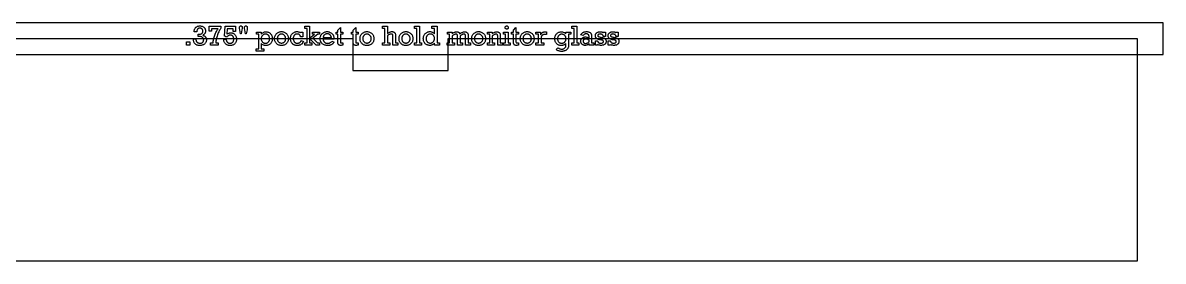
# Model space of a CAD drawing. Extents: x 1 to 138, y 1 to 97.
# Drawn here: x 39.21 to 57.13, y 90.58 to 94.33 of the extents above; entities that cross this region are included whole.
import ezdxf

# ---------------------------------------------------------------- set-up
doc = ezdxf.new("R2010")
doc.units = 0
doc.layers.add('_XREF_-_SIDE_-_01', color=1, linetype='CONTINUOUS')

msp = doc.modelspace()

# ---------------------------------------------------------------- linework, layer by layer
at = {"layer": '_XREF_-_SIDE_-_01'}
for points in [[(33.233, 93.829), (57.125, 93.829), (57.125, 94.329), (33.233, 94.329)], [(41.963, 94.113), (41.963, 94.15), (41.978, 94.15), (41.99, 94.151), (42.001, 94.152), (42.009, 94.154), (42.015, 94.156), (42.021, 94.159), (42.027, 94.163), (42.031, 94.168), (42.033, 94.171), (42.034, 94.174), (42.037, 94.18), (42.038, 94.187), (42.039, 94.195), (42.039, 94.2), (42.038, 94.205), (42.037, 94.209), (42.036, 94.214), (42.034, 94.218), (42.032, 94.222), (42.03, 94.226), (42.027, 94.23), (42.024, 94.233), (42.021, 94.236), (42.017, 94.238), (42.013, 94.24), (42.008, 94.242), (42.003, 94.243), (41.998, 94.244), (41.993, 94.244), (41.987, 94.244), (41.981, 94.243), (41.976, 94.242), (41.971, 94.24), (41.966, 94.238), (41.962, 94.235), (41.959, 94.232), (41.956, 94.229), (41.953, 94.225), (41.951, 94.22), (41.949, 94.215), (41.947, 94.21), (41.945, 94.204), (41.944, 94.198), (41.944, 94.191), (41.943, 94.184), (41.902, 94.184), (41.902, 94.196), (41.903, 94.208), (41.905, 94.218), (41.908, 94.228), (41.912, 94.236), (41.916, 94.244), (41.921, 94.251), (41.924, 94.254), (41.927, 94.257), (41.934, 94.262), (41.941, 94.266), (41.948, 94.27), (41.955, 94.273), (41.963, 94.275), (41.972, 94.277), (41.98, 94.278), (41.989, 94.279), (42, 94.278), (42.01, 94.277), (42.02, 94.275), (42.029, 94.273), (42.037, 94.27), (42.044, 94.266), (42.051, 94.262), (42.057, 94.257), (42.062, 94.251), (42.067, 94.245), (42.071, 94.238), (42.074, 94.231), (42.076, 94.224), (42.078, 94.217), (42.079, 94.209), (42.079, 94.2), (42.079, 94.194), (42.079, 94.188), (42.078, 94.182), (42.076, 94.177), (42.074, 94.172), (42.072, 94.167), (42.07, 94.162), (42.067, 94.158), (42.06, 94.15), (42.053, 94.143), (42.049, 94.14), (42.045, 94.137), (42.041, 94.135), (42.037, 94.133), (42.044, 94.131), (42.05, 94.128), (42.056, 94.125), (42.062, 94.122), (42.067, 94.119), (42.071, 94.115), (42.075, 94.111), (42.079, 94.107), (42.082, 94.102), (42.085, 94.098), (42.088, 94.092), (42.09, 94.087), (42.091, 94.081), (42.092, 94.075), (42.093, 94.069), (42.093, 94.062), (42.093, 94.051), (42.091, 94.041), (42.089, 94.031), (42.085, 94.022), (42.081, 94.014), (42.076, 94.007), (42.07, 94), (42.062, 93.994), (42.055, 93.989), (42.047, 93.984), (42.038, 93.98), (42.029, 93.977), (42.02, 93.975), (42.011, 93.973), (42.001, 93.972), (41.991, 93.971), (41.978, 93.972), (41.966, 93.973), (41.955, 93.975), (41.945, 93.978), (41.936, 93.982), (41.928, 93.987), (41.924, 93.99), (41.92, 93.993), (41.917, 93.996), (41.913, 93.999), (41.907, 94.007), (41.902, 94.015), (41.898, 94.024), (41.894, 94.033), (41.892, 94.043), (41.89, 94.054), (41.889, 94.065), (41.888, 94.077), (41.928, 94.077), (41.928, 94.069), (41.929, 94.061), (41.931, 94.054), (41.933, 94.047), (41.935, 94.04), (41.938, 94.035), (41.942, 94.029), (41.946, 94.025), (41.951, 94.02), (41.956, 94.017), (41.961, 94.014), (41.967, 94.011), (41.973, 94.009), (41.979, 94.008), (41.986, 94.007), (41.993, 94.007), (42, 94.007), (42.006, 94.007), (42.012, 94.009), (42.017, 94.01), (42.022, 94.012), (42.027, 94.015), (42.031, 94.018), (42.035, 94.021), (42.039, 94.025), (42.042, 94.029), (42.045, 94.034), (42.047, 94.038), (42.048, 94.043), (42.05, 94.048), (42.05, 94.053), (42.051, 94.059), (42.05, 94.065), (42.049, 94.07), (42.048, 94.076), (42.046, 94.081), (42.044, 94.085), (42.04, 94.09), (42.037, 94.094), (42.033, 94.098), (42.028, 94.102), (42.022, 94.105), (42.016, 94.107), (42.009, 94.109), (42.002, 94.111), (41.994, 94.112), (41.985, 94.113), (41.975, 94.113)], [(42.159, 93.976), (42.159, 94.012), (42.198, 94.012), (42.2, 94.027), (42.201, 94.041), (42.204, 94.056), (42.207, 94.071), (42.21, 94.086), (42.215, 94.102), (42.22, 94.117), (42.225, 94.133), (42.231, 94.148), (42.237, 94.163), (42.243, 94.177), (42.25, 94.19), (42.256, 94.202), (42.263, 94.214), (42.27, 94.225), (42.276, 94.235), (42.174, 94.235), (42.174, 94.195), (42.137, 94.195), (42.137, 94.273), (42.323, 94.273), (42.323, 94.243), (42.316, 94.234), (42.309, 94.223), (42.302, 94.212), (42.295, 94.199), (42.288, 94.185), (42.281, 94.17), (42.274, 94.154), (42.268, 94.137), (42.262, 94.12), (42.256, 94.103), (42.252, 94.086), (42.248, 94.07), (42.245, 94.055), (42.243, 94.04), (42.242, 94.026), (42.242, 94.012), (42.276, 94.012), (42.276, 93.976)], [(42.364, 94.071), (42.403, 94.071), (42.404, 94.064), (42.405, 94.057), (42.407, 94.05), (42.409, 94.044), (42.412, 94.038), (42.415, 94.033), (42.419, 94.028), (42.422, 94.023), (42.427, 94.019), (42.431, 94.016), (42.436, 94.013), (42.441, 94.01), (42.447, 94.008), (42.453, 94.007), (42.459, 94.006), (42.465, 94.006), (42.472, 94.006), (42.478, 94.007), (42.484, 94.008), (42.489, 94.01), (42.495, 94.013), (42.499, 94.016), (42.504, 94.02), (42.508, 94.024), (42.512, 94.029), (42.515, 94.034), (42.518, 94.039), (42.52, 94.045), (42.522, 94.051), (42.523, 94.058), (42.524, 94.064), (42.524, 94.071), (42.524, 94.079), (42.523, 94.086), (42.522, 94.092), (42.52, 94.098), (42.518, 94.104), (42.516, 94.109), (42.512, 94.114), (42.509, 94.118), (42.505, 94.122), (42.5, 94.125), (42.496, 94.128), (42.491, 94.13), (42.486, 94.132), (42.481, 94.133), (42.475, 94.134), (42.469, 94.134), (42.461, 94.134), (42.452, 94.132), (42.444, 94.129), (42.437, 94.125), (42.429, 94.12), (42.422, 94.114), (42.416, 94.107), (42.41, 94.099), (42.402, 94.105), (42.395, 94.111), (42.387, 94.116), (42.378, 94.12), (42.391, 94.273), (42.549, 94.273), (42.549, 94.194), (42.513, 94.194), (42.513, 94.235), (42.422, 94.235), (42.415, 94.148), (42.422, 94.153), (42.429, 94.158), (42.436, 94.161), (42.444, 94.165), (42.451, 94.167), (42.459, 94.169), (42.467, 94.17), (42.475, 94.17), (42.486, 94.17), (42.496, 94.168), (42.505, 94.166), (42.513, 94.163), (42.521, 94.159), (42.529, 94.154), (42.536, 94.148), (42.542, 94.142), (42.548, 94.135), (42.553, 94.127), (42.557, 94.119), (42.561, 94.11), (42.563, 94.101), (42.565, 94.092), (42.566, 94.082), (42.567, 94.072), (42.566, 94.061), (42.565, 94.051), (42.563, 94.041), (42.56, 94.032), (42.556, 94.023), (42.552, 94.015), (42.546, 94.007), (42.54, 94), (42.533, 93.993), (42.525, 93.987), (42.517, 93.982), (42.508, 93.978), (42.498, 93.975), (42.488, 93.973), (42.476, 93.972), (42.465, 93.971), (42.454, 93.972), (42.443, 93.973), (42.434, 93.975), (42.424, 93.978), (42.416, 93.981), (42.408, 93.986), (42.401, 93.991), (42.394, 93.997), (42.388, 94.004), (42.382, 94.011), (42.377, 94.019), (42.373, 94.028), (42.37, 94.038), (42.367, 94.048), (42.366, 94.059)], [(42.631, 94.154), (42.619, 94.217), (42.616, 94.239), (42.615, 94.246), (42.615, 94.252), (42.615, 94.258), (42.616, 94.264), (42.617, 94.268), (42.62, 94.272), (42.623, 94.275), (42.626, 94.277), (42.63, 94.278), (42.635, 94.279), (42.64, 94.278), (42.644, 94.277), (42.648, 94.275), (42.651, 94.272), (42.654, 94.269), (42.656, 94.265), (42.657, 94.261), (42.657, 94.256), (42.657, 94.25), (42.656, 94.241), (42.652, 94.216), (42.64, 94.154)], [(42.709, 94.154), (42.698, 94.216), (42.694, 94.239), (42.693, 94.247), (42.693, 94.252), (42.693, 94.259), (42.694, 94.264), (42.696, 94.268), (42.698, 94.272), (42.701, 94.275), (42.705, 94.277), (42.709, 94.278), (42.714, 94.279), (42.719, 94.278), (42.723, 94.277), (42.727, 94.275), (42.73, 94.272), (42.733, 94.269), (42.734, 94.265), (42.736, 94.26), (42.736, 94.256), (42.736, 94.246), (42.735, 94.237), (42.734, 94.226), (42.732, 94.216), (42.72, 94.154)], [(43.675, 94.012), (43.675, 94.238), (43.638, 94.238), (43.638, 94.274), (43.716, 94.274), (43.716, 94.088), (43.793, 94.15), (43.759, 94.15), (43.759, 94.183), (43.873, 94.183), (43.873, 94.15), (43.842, 94.15), (43.764, 94.085), (43.837, 94.012), (43.873, 94.012), (43.873, 93.976), (43.82, 93.976), (43.716, 94.08), (43.716, 94.012), (43.752, 94.012), (43.752, 93.976), (43.638, 93.976), (43.638, 94.012)], [(44.13, 94.147), (44.13, 94.183), (44.157, 94.183), (44.157, 94.215), (44.198, 94.252), (44.198, 94.183), (44.236, 94.183), (44.236, 94.147), (44.198, 94.147), (44.198, 94.047), (44.198, 94.036), (44.198, 94.027), (44.199, 94.021), (44.2, 94.017), (44.201, 94.015), (44.202, 94.014), (44.205, 94.012), (44.209, 94.011), (44.214, 94.011), (44.219, 94.011), (44.225, 94.012), (44.23, 94.013), (44.236, 94.015), (44.236, 93.978), (44.228, 93.976), (44.22, 93.974), (44.213, 93.973), (44.205, 93.973), (44.196, 93.973), (44.188, 93.975), (44.184, 93.976), (44.181, 93.977), (44.178, 93.979), (44.175, 93.981), (44.169, 93.985), (44.165, 93.99), (44.162, 93.996), (44.16, 94.002), (44.159, 94.009), (44.158, 94.019), (44.157, 94.03), (44.157, 94.044), (44.157, 94.147)], [(44.372, 94.147), (44.372, 94.183), (44.399, 94.183), (44.399, 94.215), (44.439, 94.252), (44.439, 94.183), (44.478, 94.183), (44.478, 94.147), (44.439, 94.147), (44.439, 94.047), (44.44, 94.036), (44.44, 94.027), (44.441, 94.021), (44.442, 94.017), (44.443, 94.015), (44.444, 94.014), (44.447, 94.012), (44.451, 94.011), (44.456, 94.011), (44.461, 94.011), (44.467, 94.012), (44.472, 94.013), (44.478, 94.015), (44.478, 93.978), (44.47, 93.976), (44.462, 93.974), (44.454, 93.973), (44.447, 93.973), (44.438, 93.973), (44.43, 93.975), (44.426, 93.976), (44.423, 93.977), (44.419, 93.979), (44.416, 93.981), (44.411, 93.985), (44.407, 93.99), (44.404, 93.996), (44.402, 94.002), (44.401, 94.009), (44.4, 94.019), (44.399, 94.03), (44.399, 94.044), (44.399, 94.147)], [(44.898, 94.012), (44.898, 94.238), (44.861, 94.238), (44.861, 94.274), (44.939, 94.274), (44.939, 94.16), (44.948, 94.166), (44.957, 94.172), (44.966, 94.178), (44.974, 94.182), (44.983, 94.185), (44.992, 94.187), (45, 94.189), (45.008, 94.189), (45.018, 94.189), (45.023, 94.188), (45.027, 94.187), (45.031, 94.186), (45.035, 94.184), (45.039, 94.183), (45.042, 94.181), (45.048, 94.176), (45.051, 94.173), (45.053, 94.171), (45.055, 94.168), (45.057, 94.165), (45.059, 94.161), (45.06, 94.158), (45.062, 94.15), (45.064, 94.141), (45.065, 94.13), (45.065, 94.117), (45.065, 94.012), (45.1, 94.012), (45.1, 93.976), (45.024, 93.976), (45.024, 94.103), (45.024, 94.122), (45.024, 94.129), (45.023, 94.134), (45.022, 94.138), (45.02, 94.142), (45.018, 94.145), (45.015, 94.147), (45.011, 94.15), (45.007, 94.151), (45.003, 94.152), (44.999, 94.152), (44.993, 94.152), (44.986, 94.151), (44.979, 94.149), (44.972, 94.146), (44.964, 94.142), (44.956, 94.137), (44.948, 94.132), (44.939, 94.126), (44.939, 94.012), (44.975, 94.012), (44.975, 93.976), (44.861, 93.976), (44.861, 94.012)], [(45.4, 94.012), (45.4, 94.238), (45.363, 94.238), (45.363, 94.274), (45.44, 94.274), (45.44, 94.012), (45.472, 94.012), (45.472, 93.976), (45.363, 93.976), (45.363, 94.012)], [(45.755, 94.012), (45.755, 93.976), (45.677, 93.976), (45.677, 94.007), (45.669, 93.999), (45.661, 93.992), (45.652, 93.986), (45.643, 93.981), (45.634, 93.977), (45.624, 93.975), (45.614, 93.973), (45.603, 93.973), (45.593, 93.973), (45.583, 93.974), (45.574, 93.977), (45.565, 93.98), (45.556, 93.983), (45.548, 93.988), (45.54, 93.994), (45.532, 94), (45.525, 94.008), (45.522, 94.011), (45.519, 94.016), (45.513, 94.024), (45.509, 94.034), (45.506, 94.044), (45.503, 94.055), (45.502, 94.066), (45.501, 94.079), (45.502, 94.091), (45.503, 94.103), (45.506, 94.114), (45.509, 94.125), (45.514, 94.134), (45.519, 94.143), (45.526, 94.152), (45.533, 94.16), (45.541, 94.166), (45.549, 94.172), (45.558, 94.178), (45.566, 94.182), (45.575, 94.185), (45.585, 94.187), (45.594, 94.189), (45.604, 94.189), (45.614, 94.189), (45.624, 94.187), (45.634, 94.184), (45.643, 94.181), (45.652, 94.176), (45.661, 94.17), (45.669, 94.164), (45.677, 94.156), (45.677, 94.238), (45.637, 94.238), (45.637, 94.274), (45.718, 94.274), (45.718, 94.012)], [(46.788, 94.254), (46.789, 94.258), (46.79, 94.263), (46.792, 94.267), (46.795, 94.271), (46.799, 94.274), (46.803, 94.276), (46.808, 94.278), (46.813, 94.278), (46.818, 94.278), (46.822, 94.276), (46.826, 94.274), (46.83, 94.271), (46.833, 94.267), (46.836, 94.263), (46.837, 94.259), (46.837, 94.254), (46.837, 94.249), (46.836, 94.244), (46.833, 94.24), (46.83, 94.236), (46.826, 94.233), (46.822, 94.231), (46.818, 94.23), (46.813, 94.229), (46.808, 94.23), (46.803, 94.231), (46.799, 94.233), (46.795, 94.236), (46.792, 94.24), (46.79, 94.244), (46.789, 94.249)], [(46.889, 94.147), (46.889, 94.183), (46.916, 94.183), (46.916, 94.215), (46.956, 94.252), (46.956, 94.183), (46.995, 94.183), (46.995, 94.147), (46.956, 94.147), (46.956, 94.047), (46.956, 94.036), (46.957, 94.027), (46.958, 94.021), (46.959, 94.017), (46.96, 94.015), (46.961, 94.014), (46.964, 94.012), (46.968, 94.011), (46.972, 94.011), (46.978, 94.011), (46.984, 94.012), (46.989, 94.013), (46.995, 94.015), (46.995, 93.978), (46.987, 93.976), (46.979, 93.974), (46.971, 93.973), (46.963, 93.973), (46.955, 93.973), (46.947, 93.975), (46.943, 93.976), (46.939, 93.977), (46.936, 93.979), (46.933, 93.981), (46.928, 93.985), (46.924, 93.99), (46.921, 93.996), (46.919, 94.002), (46.917, 94.009), (46.916, 94.019), (46.916, 94.03), (46.916, 94.044), (46.916, 94.147)], [(47.871, 94.012), (47.871, 94.238), (47.834, 94.238), (47.834, 94.274), (47.911, 94.274), (47.911, 94.012), (47.943, 94.012), (47.943, 93.976), (47.834, 93.976), (47.834, 94.012)], [(56.717, 90.579), (33.642, 90.579), (33.642, 94.079), (44.392, 94.079), (44.392, 93.579), (45.892, 93.579), (45.892, 94.079), (56.717, 94.079)], [(42.915, 93.919), (42.915, 94.147), (42.88, 94.147), (42.88, 94.183), (42.955, 94.183), (42.955, 94.151), (42.963, 94.159), (42.971, 94.166), (42.98, 94.173), (42.989, 94.178), (42.998, 94.181), (43.008, 94.184), (43.018, 94.186), (43.029, 94.187), (43.04, 94.186), (43.05, 94.185), (43.06, 94.182), (43.069, 94.179), (43.078, 94.175), (43.086, 94.17), (43.094, 94.164), (43.101, 94.157), (43.108, 94.149), (43.114, 94.14), (43.119, 94.132), (43.123, 94.122), (43.126, 94.112), (43.128, 94.101), (43.129, 94.09), (43.13, 94.079), (43.129, 94.066), (43.128, 94.055), (43.125, 94.044), (43.122, 94.034), (43.118, 94.024), (43.112, 94.015), (43.106, 94.007), (43.099, 93.999), (43.091, 93.992), (43.083, 93.987), (43.074, 93.982), (43.065, 93.977), (43.057, 93.974), (43.047, 93.972), (43.038, 93.971), (43.028, 93.97), (43.018, 93.971), (43.008, 93.972), (42.999, 93.975), (42.989, 93.978), (42.98, 93.983), (42.972, 93.988), (42.963, 93.994), (42.955, 94.002), (42.955, 93.919), (42.995, 93.919), (42.995, 93.883), (42.877, 93.883), (42.877, 93.919)], [(42.955, 94.077), (42.955, 94.068), (42.956, 94.06), (42.959, 94.052), (42.962, 94.044), (42.964, 94.04), (42.966, 94.036), (42.968, 94.033), (42.971, 94.03), (42.977, 94.023), (42.984, 94.018), (42.988, 94.015), (42.992, 94.013), (42.996, 94.011), (43.001, 94.01), (43.006, 94.009), (43.01, 94.008), (43.015, 94.007), (43.02, 94.007), (43.027, 94.007), (43.034, 94.008), (43.041, 94.01), (43.047, 94.012), (43.053, 94.015), (43.058, 94.018), (43.063, 94.022), (43.068, 94.027), (43.073, 94.032), (43.077, 94.037), (43.08, 94.043), (43.083, 94.05), (43.085, 94.057), (43.086, 94.064), (43.087, 94.072), (43.087, 94.08), (43.087, 94.088), (43.086, 94.096), (43.085, 94.103), (43.082, 94.11), (43.08, 94.116), (43.076, 94.122), (43.072, 94.127), (43.068, 94.132), (43.062, 94.136), (43.057, 94.14), (43.052, 94.143), (43.046, 94.146), (43.041, 94.148), (43.035, 94.149), (43.029, 94.15), (43.022, 94.151), (43.016, 94.15), (43.009, 94.149), (43.003, 94.148), (42.997, 94.146), (42.991, 94.143), (42.986, 94.139), (42.98, 94.135), (42.975, 94.13), (42.97, 94.125), (42.966, 94.119), (42.963, 94.113), (42.96, 94.107), (42.957, 94.1), (42.956, 94.093), (42.955, 94.085)], [(43.164, 94.08), (43.165, 94.091), (43.166, 94.103), (43.169, 94.113), (43.172, 94.123), (43.177, 94.133), (43.182, 94.142), (43.189, 94.15), (43.196, 94.158), (43.204, 94.166), (43.213, 94.172), (43.222, 94.177), (43.231, 94.181), (43.241, 94.185), (43.251, 94.187), (43.262, 94.189), (43.273, 94.189), (43.284, 94.189), (43.295, 94.187), (43.305, 94.185), (43.315, 94.182), (43.324, 94.177), (43.333, 94.172), (43.342, 94.166), (43.35, 94.159), (43.358, 94.151), (43.364, 94.143), (43.37, 94.133), (43.374, 94.124), (43.378, 94.114), (43.38, 94.103), (43.382, 94.092), (43.382, 94.08), (43.382, 94.068), (43.38, 94.056), (43.378, 94.046), (43.374, 94.036), (43.37, 94.026), (43.364, 94.017), (43.358, 94.008), (43.35, 94.001), (43.342, 93.993), (43.333, 93.987), (43.324, 93.982), (43.315, 93.978), (43.305, 93.974), (43.295, 93.972), (43.284, 93.971), (43.273, 93.97), (43.262, 93.971), (43.251, 93.972), (43.241, 93.974), (43.231, 93.978), (43.221, 93.982), (43.212, 93.987), (43.204, 93.994), (43.196, 94.001), (43.188, 94.009), (43.182, 94.017), (43.177, 94.026), (43.172, 94.036), (43.169, 94.046), (43.166, 94.057), (43.165, 94.068)], [(43.207, 94.08), (43.208, 94.072), (43.209, 94.065), (43.21, 94.058), (43.212, 94.052), (43.215, 94.046), (43.218, 94.04), (43.222, 94.035), (43.227, 94.03), (43.231, 94.025), (43.237, 94.021), (43.242, 94.018), (43.248, 94.015), (43.254, 94.013), (43.26, 94.011), (43.267, 94.01), (43.273, 94.01), (43.28, 94.01), (43.287, 94.011), (43.293, 94.013), (43.299, 94.015), (43.305, 94.018), (43.31, 94.021), (43.315, 94.025), (43.32, 94.03), (43.325, 94.035), (43.329, 94.04), (43.332, 94.046), (43.334, 94.052), (43.337, 94.059), (43.338, 94.065), (43.339, 94.072), (43.339, 94.08), (43.339, 94.087), (43.338, 94.094), (43.337, 94.101), (43.334, 94.108), (43.332, 94.114), (43.328, 94.119), (43.324, 94.125), (43.32, 94.13), (43.315, 94.135), (43.31, 94.139), (43.304, 94.142), (43.299, 94.145), (43.293, 94.147), (43.286, 94.148), (43.28, 94.149), (43.273, 94.15), (43.266, 94.149), (43.26, 94.148), (43.253, 94.147), (43.247, 94.145), (43.241, 94.142), (43.236, 94.138), (43.231, 94.134), (43.226, 94.13), (43.222, 94.124), (43.218, 94.119), (43.215, 94.113), (43.212, 94.107), (43.21, 94.101), (43.209, 94.094), (43.208, 94.087)], [(43.611, 94.183), (43.611, 94.105), (43.574, 94.105), (43.574, 94.11), (43.572, 94.116), (43.571, 94.12), (43.568, 94.125), (43.566, 94.129), (43.563, 94.133), (43.56, 94.136), (43.556, 94.139), (43.552, 94.142), (43.548, 94.145), (43.544, 94.147), (43.539, 94.148), (43.535, 94.15), (43.53, 94.151), (43.525, 94.151), (43.52, 94.151), (43.513, 94.151), (43.507, 94.15), (43.501, 94.149), (43.495, 94.147), (43.49, 94.144), (43.485, 94.141), (43.48, 94.137), (43.476, 94.132), (43.472, 94.127), (43.468, 94.122), (43.465, 94.116), (43.463, 94.11), (43.461, 94.103), (43.459, 94.096), (43.459, 94.089), (43.458, 94.081), (43.459, 94.074), (43.459, 94.067), (43.461, 94.06), (43.462, 94.054), (43.465, 94.047), (43.468, 94.041), (43.471, 94.035), (43.475, 94.03), (43.479, 94.024), (43.484, 94.02), (43.489, 94.016), (43.495, 94.013), (43.501, 94.01), (43.507, 94.009), (43.514, 94.008), (43.522, 94.007), (43.527, 94.007), (43.532, 94.008), (43.537, 94.009), (43.542, 94.01), (43.546, 94.011), (43.551, 94.013), (43.555, 94.015), (43.559, 94.017), (43.562, 94.02), (43.566, 94.023), (43.569, 94.026), (43.573, 94.03), (43.576, 94.034), (43.579, 94.038), (43.581, 94.043), (43.584, 94.048), (43.617, 94.032), (43.614, 94.025), (43.61, 94.018), (43.606, 94.011), (43.601, 94.005), (43.596, 93.999), (43.591, 93.994), (43.585, 93.99), (43.579, 93.986), (43.573, 93.982), (43.566, 93.979), (43.559, 93.976), (43.552, 93.974), (43.545, 93.972), (43.537, 93.971), (43.529, 93.97), (43.52, 93.97), (43.508, 93.971), (43.497, 93.972), (43.486, 93.975), (43.481, 93.977), (43.476, 93.979), (43.471, 93.981), (43.467, 93.983), (43.462, 93.986), (43.458, 93.989), (43.454, 93.992), (43.45, 93.996), (43.443, 94.004), (43.436, 94.012), (43.43, 94.021), (43.425, 94.03), (43.421, 94.04), (43.418, 94.05), (43.416, 94.06), (43.415, 94.07), (43.414, 94.081), (43.415, 94.093), (43.416, 94.104), (43.419, 94.114), (43.422, 94.124), (43.426, 94.133), (43.432, 94.142), (43.438, 94.151), (43.445, 94.159), (43.453, 94.166), (43.461, 94.172), (43.47, 94.177), (43.478, 94.181), (43.487, 94.185), (43.497, 94.187), (43.506, 94.189), (43.516, 94.189), (43.525, 94.189), (43.533, 94.188), (43.541, 94.186), (43.548, 94.184), (43.555, 94.181), (43.562, 94.178), (43.568, 94.174), (43.574, 94.169), (43.574, 94.183)], [(44.1, 94.069), (43.926, 94.069), (43.927, 94.062), (43.929, 94.056), (43.931, 94.049), (43.934, 94.044), (43.937, 94.038), (43.94, 94.033), (43.944, 94.028), (43.949, 94.023), (43.954, 94.019), (43.959, 94.015), (43.965, 94.012), (43.97, 94.01), (43.977, 94.008), (43.983, 94.006), (43.99, 94.006), (43.997, 94.005), (44.007, 94.006), (44.017, 94.007), (44.027, 94.01), (44.031, 94.012), (44.035, 94.014), (44.039, 94.016), (44.043, 94.019), (44.051, 94.025), (44.058, 94.031), (44.065, 94.039), (44.1, 94.024), (44.096, 94.017), (44.091, 94.011), (44.086, 94.005), (44.08, 94), (44.074, 93.995), (44.068, 93.991), (44.062, 93.987), (44.055, 93.983), (44.048, 93.98), (44.041, 93.978), (44.033, 93.975), (44.026, 93.973), (44.019, 93.972), (44.011, 93.971), (44.004, 93.97), (43.996, 93.97), (43.985, 93.971), (43.973, 93.972), (43.963, 93.974), (43.952, 93.978), (43.942, 93.982), (43.933, 93.987), (43.924, 93.993), (43.915, 94), (43.907, 94.008), (43.904, 94.012), (43.9, 94.016), (43.897, 94.02), (43.894, 94.025), (43.892, 94.03), (43.89, 94.035), (43.888, 94.04), (43.886, 94.045), (43.883, 94.056), (43.882, 94.067), (43.881, 94.08), (43.882, 94.091), (43.883, 94.103), (43.886, 94.113), (43.89, 94.123), (43.894, 94.133), (43.9, 94.142), (43.906, 94.15), (43.914, 94.158), (43.923, 94.165), (43.931, 94.172), (43.94, 94.177), (43.949, 94.181), (43.959, 94.185), (43.969, 94.187), (43.979, 94.189), (43.99, 94.189), (44, 94.189), (44.01, 94.187), (44.02, 94.185), (44.029, 94.182), (44.039, 94.177), (44.048, 94.172), (44.057, 94.166), (44.065, 94.159), (44.069, 94.155), (44.073, 94.151), (44.077, 94.147), (44.08, 94.142), (44.083, 94.137), (44.086, 94.132), (44.089, 94.127), (44.091, 94.122), (44.093, 94.116), (44.095, 94.11), (44.098, 94.097), (44.1, 94.084)], [(44.059, 94.099), (44.057, 94.104), (44.056, 94.11), (44.053, 94.115), (44.051, 94.12), (44.048, 94.125), (44.044, 94.129), (44.04, 94.134), (44.036, 94.138), (44.031, 94.143), (44.026, 94.146), (44.021, 94.149), (44.015, 94.152), (44.01, 94.154), (44.004, 94.155), (43.997, 94.156), (43.991, 94.156), (43.985, 94.156), (43.979, 94.155), (43.973, 94.154), (43.968, 94.152), (43.963, 94.15), (43.958, 94.147), (43.953, 94.144), (43.949, 94.14), (43.945, 94.136), (43.941, 94.132), (43.938, 94.127), (43.935, 94.122), (43.933, 94.117), (43.931, 94.111), (43.929, 94.105), (43.928, 94.099)], [(44.508, 94.08), (44.508, 94.091), (44.51, 94.103), (44.512, 94.113), (44.515, 94.123), (44.52, 94.133), (44.525, 94.142), (44.532, 94.15), (44.539, 94.158), (44.547, 94.166), (44.556, 94.172), (44.565, 94.177), (44.574, 94.181), (44.584, 94.185), (44.595, 94.187), (44.605, 94.189), (44.616, 94.189), (44.627, 94.189), (44.638, 94.187), (44.648, 94.185), (44.658, 94.182), (44.667, 94.177), (44.676, 94.172), (44.685, 94.166), (44.693, 94.159), (44.701, 94.151), (44.707, 94.143), (44.713, 94.133), (44.717, 94.124), (44.721, 94.114), (44.723, 94.103), (44.725, 94.092), (44.725, 94.08), (44.725, 94.068), (44.723, 94.056), (44.721, 94.046), (44.717, 94.036), (44.713, 94.026), (44.707, 94.017), (44.701, 94.008), (44.693, 94.001), (44.685, 93.993), (44.677, 93.987), (44.668, 93.982), (44.658, 93.978), (44.648, 93.974), (44.638, 93.972), (44.628, 93.971), (44.616, 93.97), (44.605, 93.971), (44.594, 93.972), (44.584, 93.974), (44.574, 93.978), (44.564, 93.982), (44.555, 93.987), (44.547, 93.994), (44.539, 94.001), (44.532, 94.009), (44.525, 94.017), (44.52, 94.026), (44.515, 94.036), (44.512, 94.046), (44.509, 94.057), (44.508, 94.068)], [(44.551, 94.08), (44.551, 94.072), (44.552, 94.065), (44.553, 94.058), (44.555, 94.052), (44.558, 94.046), (44.561, 94.04), (44.565, 94.035), (44.57, 94.03), (44.575, 94.025), (44.58, 94.021), (44.585, 94.018), (44.591, 94.015), (44.597, 94.013), (44.603, 94.011), (44.61, 94.01), (44.616, 94.01), (44.623, 94.01), (44.63, 94.011), (44.636, 94.013), (44.642, 94.015), (44.648, 94.018), (44.653, 94.021), (44.659, 94.025), (44.663, 94.03), (44.668, 94.035), (44.672, 94.04), (44.675, 94.046), (44.678, 94.052), (44.68, 94.059), (44.681, 94.065), (44.682, 94.072), (44.682, 94.08), (44.682, 94.087), (44.681, 94.094), (44.68, 94.101), (44.678, 94.108), (44.675, 94.114), (44.672, 94.119), (44.668, 94.125), (44.663, 94.13), (44.658, 94.135), (44.653, 94.139), (44.648, 94.142), (44.642, 94.145), (44.636, 94.147), (44.63, 94.148), (44.623, 94.149), (44.616, 94.15), (44.609, 94.149), (44.603, 94.148), (44.596, 94.147), (44.59, 94.145), (44.585, 94.142), (44.579, 94.138), (44.574, 94.134), (44.569, 94.13), (44.565, 94.124), (44.561, 94.119), (44.558, 94.113), (44.555, 94.107), (44.553, 94.101), (44.552, 94.094), (44.551, 94.087)], [(45.12, 94.08), (45.12, 94.091), (45.122, 94.103), (45.124, 94.113), (45.128, 94.123), (45.132, 94.133), (45.137, 94.142), (45.144, 94.15), (45.151, 94.158), (45.159, 94.166), (45.168, 94.172), (45.177, 94.177), (45.186, 94.181), (45.196, 94.185), (45.207, 94.187), (45.217, 94.189), (45.229, 94.189), (45.24, 94.189), (45.25, 94.187), (45.26, 94.185), (45.27, 94.182), (45.28, 94.177), (45.289, 94.172), (45.297, 94.166), (45.305, 94.159), (45.313, 94.151), (45.319, 94.143), (45.325, 94.133), (45.329, 94.124), (45.333, 94.114), (45.335, 94.103), (45.337, 94.092), (45.337, 94.08), (45.337, 94.068), (45.335, 94.056), (45.333, 94.046), (45.329, 94.036), (45.325, 94.026), (45.32, 94.017), (45.313, 94.008), (45.306, 94.001), (45.297, 93.993), (45.289, 93.987), (45.28, 93.982), (45.27, 93.978), (45.26, 93.974), (45.25, 93.972), (45.24, 93.971), (45.229, 93.97), (45.217, 93.971), (45.206, 93.972), (45.196, 93.974), (45.186, 93.978), (45.177, 93.982), (45.168, 93.987), (45.159, 93.994), (45.151, 94.001), (45.144, 94.009), (45.137, 94.017), (45.132, 94.026), (45.127, 94.036), (45.124, 94.046), (45.122, 94.057), (45.12, 94.068)], [(45.163, 94.08), (45.163, 94.072), (45.164, 94.065), (45.165, 94.058), (45.167, 94.052), (45.17, 94.046), (45.173, 94.04), (45.177, 94.035), (45.182, 94.03), (45.187, 94.025), (45.192, 94.021), (45.197, 94.018), (45.203, 94.015), (45.209, 94.013), (45.215, 94.011), (45.222, 94.01), (45.229, 94.01), (45.235, 94.01), (45.242, 94.011), (45.248, 94.013), (45.254, 94.015), (45.26, 94.018), (45.266, 94.021), (45.271, 94.025), (45.276, 94.03), (45.28, 94.035), (45.284, 94.04), (45.287, 94.046), (45.29, 94.052), (45.292, 94.059), (45.293, 94.065), (45.294, 94.072), (45.294, 94.08), (45.294, 94.087), (45.293, 94.094), (45.292, 94.101), (45.29, 94.108), (45.287, 94.114), (45.284, 94.119), (45.28, 94.125), (45.275, 94.13), (45.27, 94.135), (45.265, 94.139), (45.26, 94.142), (45.254, 94.145), (45.248, 94.147), (45.242, 94.148), (45.235, 94.149), (45.229, 94.15), (45.222, 94.149), (45.215, 94.148), (45.208, 94.147), (45.202, 94.145), (45.197, 94.142), (45.191, 94.138), (45.186, 94.134), (45.181, 94.13), (45.177, 94.124), (45.173, 94.119), (45.17, 94.113), (45.167, 94.107), (45.165, 94.101), (45.164, 94.094), (45.163, 94.087)], [(45.545, 94.08), (45.545, 94.072), (45.546, 94.064), (45.548, 94.056), (45.55, 94.05), (45.552, 94.043), (45.556, 94.037), (45.56, 94.032), (45.564, 94.027), (45.569, 94.023), (45.574, 94.019), (45.58, 94.016), (45.586, 94.013), (45.591, 94.011), (45.598, 94.01), (45.604, 94.009), (45.611, 94.009), (45.617, 94.009), (45.623, 94.01), (45.629, 94.012), (45.635, 94.014), (45.641, 94.016), (45.646, 94.02), (45.652, 94.024), (45.657, 94.028), (45.662, 94.033), (45.666, 94.039), (45.669, 94.045), (45.672, 94.051), (45.674, 94.058), (45.676, 94.066), (45.677, 94.074), (45.677, 94.082), (45.677, 94.09), (45.676, 94.098), (45.674, 94.105), (45.672, 94.112), (45.669, 94.118), (45.666, 94.124), (45.661, 94.129), (45.656, 94.134), (45.651, 94.138), (45.646, 94.142), (45.64, 94.145), (45.635, 94.147), (45.629, 94.149), (45.623, 94.15), (45.616, 94.151), (45.61, 94.151), (45.603, 94.151), (45.597, 94.15), (45.591, 94.149), (45.585, 94.146), (45.579, 94.143), (45.574, 94.14), (45.569, 94.136), (45.564, 94.131), (45.559, 94.125), (45.555, 94.12), (45.552, 94.114), (45.55, 94.108), (45.548, 94.101), (45.546, 94.094), (45.545, 94.087)], [(45.914, 94.012), (45.914, 94.147), (45.88, 94.147), (45.88, 94.183), (45.955, 94.183), (45.955, 94.157), (45.964, 94.164), (45.973, 94.17), (45.982, 94.175), (45.991, 94.179), (46, 94.182), (46.009, 94.185), (46.018, 94.186), (46.027, 94.187), (46.035, 94.186), (46.043, 94.184), (46.05, 94.182), (46.054, 94.18), (46.057, 94.178), (46.06, 94.176), (46.063, 94.174), (46.068, 94.168), (46.072, 94.162), (46.076, 94.154), (46.086, 94.162), (46.096, 94.168), (46.105, 94.174), (46.115, 94.178), (46.124, 94.182), (46.133, 94.184), (46.142, 94.186), (46.151, 94.187), (46.161, 94.186), (46.165, 94.185), (46.17, 94.184), (46.174, 94.183), (46.177, 94.182), (46.181, 94.18), (46.184, 94.178), (46.19, 94.173), (46.195, 94.168), (46.197, 94.165), (46.199, 94.162), (46.2, 94.158), (46.202, 94.155), (46.204, 94.148), (46.205, 94.138), (46.206, 94.127), (46.206, 94.115), (46.206, 94.012), (46.242, 94.012), (46.242, 93.976), (46.166, 93.976), (46.166, 94.108), (46.165, 94.123), (46.165, 94.129), (46.164, 94.133), (46.163, 94.137), (46.161, 94.14), (46.159, 94.143), (46.156, 94.145), (46.152, 94.147), (46.149, 94.149), (46.145, 94.15), (46.14, 94.15), (46.133, 94.15), (46.127, 94.148), (46.119, 94.146), (46.112, 94.143), (46.105, 94.14), (46.097, 94.135), (46.089, 94.13), (46.081, 94.123), (46.081, 94.012), (46.116, 94.012), (46.116, 93.976), (46.04, 93.976), (46.04, 94.112), (46.04, 94.121), (46.039, 94.129), (46.037, 94.136), (46.036, 94.139), (46.034, 94.141), (46.033, 94.143), (46.031, 94.145), (46.029, 94.147), (46.026, 94.148), (46.024, 94.149), (46.021, 94.15), (46.018, 94.15), (46.014, 94.15), (46.008, 94.15), (46.002, 94.148), (45.995, 94.146), (45.988, 94.143), (45.98, 94.14), (45.972, 94.135), (45.964, 94.13), (45.955, 94.123), (45.955, 94.012), (45.991, 94.012), (45.991, 93.976), (45.877, 93.976), (45.877, 94.012)], [(46.262, 94.08), (46.262, 94.091), (46.264, 94.103), (46.266, 94.113), (46.27, 94.123), (46.274, 94.133), (46.279, 94.142), (46.286, 94.15), (46.293, 94.158), (46.301, 94.166), (46.31, 94.172), (46.319, 94.177), (46.328, 94.181), (46.338, 94.185), (46.349, 94.187), (46.359, 94.189), (46.371, 94.189), (46.382, 94.189), (46.392, 94.187), (46.402, 94.185), (46.412, 94.182), (46.422, 94.177), (46.431, 94.172), (46.439, 94.166), (46.447, 94.159), (46.455, 94.151), (46.461, 94.143), (46.467, 94.133), (46.471, 94.124), (46.475, 94.114), (46.477, 94.103), (46.479, 94.092), (46.479, 94.08), (46.479, 94.068), (46.477, 94.056), (46.475, 94.046), (46.472, 94.036), (46.467, 94.026), (46.462, 94.017), (46.455, 94.008), (46.448, 94.001), (46.439, 93.993), (46.431, 93.987), (46.422, 93.982), (46.412, 93.978), (46.402, 93.974), (46.392, 93.972), (46.382, 93.971), (46.371, 93.97), (46.359, 93.971), (46.348, 93.972), (46.338, 93.974), (46.328, 93.978), (46.319, 93.982), (46.31, 93.987), (46.301, 93.994), (46.293, 94.001), (46.286, 94.009), (46.279, 94.017), (46.274, 94.026), (46.269, 94.036), (46.266, 94.046), (46.264, 94.057), (46.262, 94.068)], [(46.305, 94.08), (46.305, 94.072), (46.306, 94.065), (46.307, 94.058), (46.309, 94.052), (46.312, 94.046), (46.315, 94.04), (46.319, 94.035), (46.324, 94.03), (46.329, 94.025), (46.334, 94.021), (46.339, 94.018), (46.345, 94.015), (46.351, 94.013), (46.357, 94.011), (46.364, 94.01), (46.371, 94.01), (46.377, 94.01), (46.384, 94.011), (46.39, 94.013), (46.396, 94.015), (46.402, 94.018), (46.408, 94.021), (46.413, 94.025), (46.418, 94.03), (46.422, 94.035), (46.426, 94.04), (46.429, 94.046), (46.432, 94.052), (46.434, 94.059), (46.435, 94.065), (46.436, 94.072), (46.436, 94.08), (46.436, 94.087), (46.435, 94.094), (46.434, 94.101), (46.432, 94.108), (46.429, 94.114), (46.426, 94.119), (46.422, 94.125), (46.417, 94.13), (46.412, 94.135), (46.407, 94.139), (46.402, 94.142), (46.396, 94.145), (46.39, 94.147), (46.384, 94.148), (46.377, 94.149), (46.371, 94.15), (46.364, 94.149), (46.357, 94.148), (46.35, 94.147), (46.344, 94.145), (46.339, 94.142), (46.333, 94.138), (46.328, 94.134), (46.323, 94.13), (46.319, 94.124), (46.315, 94.119), (46.312, 94.113), (46.309, 94.107), (46.307, 94.101), (46.306, 94.094), (46.305, 94.087)], [(46.585, 94.183), (46.585, 94.158), (46.595, 94.165), (46.604, 94.171), (46.613, 94.175), (46.622, 94.179), (46.631, 94.183), (46.64, 94.185), (46.648, 94.186), (46.656, 94.187), (46.661, 94.186), (46.666, 94.186), (46.671, 94.185), (46.675, 94.184), (46.679, 94.183), (46.683, 94.181), (46.686, 94.179), (46.69, 94.177), (46.696, 94.172), (46.698, 94.169), (46.701, 94.166), (46.703, 94.163), (46.704, 94.16), (46.706, 94.157), (46.707, 94.154), (46.709, 94.146), (46.71, 94.137), (46.711, 94.126), (46.711, 94.113), (46.711, 94.012), (46.746, 94.012), (46.746, 93.976), (46.67, 93.976), (46.67, 94.112), (46.67, 94.122), (46.669, 94.131), (46.668, 94.135), (46.666, 94.138), (46.665, 94.14), (46.663, 94.142), (46.66, 94.145), (46.655, 94.148), (46.651, 94.149), (46.646, 94.149), (46.639, 94.149), (46.632, 94.148), (46.625, 94.146), (46.617, 94.143), (46.61, 94.139), (46.602, 94.135), (46.593, 94.129), (46.585, 94.123), (46.585, 94.012), (46.621, 94.012), (46.621, 93.976), (46.508, 93.976), (46.508, 94.012), (46.544, 94.012), (46.544, 94.147), (46.508, 94.147), (46.508, 94.183)], [(46.794, 94.012), (46.794, 94.147), (46.762, 94.147), (46.762, 94.183), (46.835, 94.183), (46.835, 94.012), (46.867, 94.012), (46.867, 93.976), (46.762, 93.976), (46.762, 94.012)], [(47.024, 94.08), (47.025, 94.091), (47.026, 94.103), (47.029, 94.113), (47.032, 94.123), (47.037, 94.133), (47.042, 94.142), (47.049, 94.15), (47.056, 94.158), (47.064, 94.166), (47.073, 94.172), (47.082, 94.177), (47.091, 94.181), (47.101, 94.185), (47.111, 94.187), (47.122, 94.189), (47.133, 94.189), (47.144, 94.189), (47.155, 94.187), (47.165, 94.185), (47.175, 94.182), (47.184, 94.177), (47.193, 94.172), (47.202, 94.166), (47.21, 94.159), (47.218, 94.151), (47.224, 94.143), (47.23, 94.133), (47.234, 94.124), (47.238, 94.114), (47.24, 94.103), (47.242, 94.092), (47.242, 94.08), (47.242, 94.068), (47.24, 94.056), (47.238, 94.046), (47.234, 94.036), (47.23, 94.026), (47.224, 94.017), (47.218, 94.008), (47.21, 94.001), (47.202, 93.993), (47.193, 93.987), (47.184, 93.982), (47.175, 93.978), (47.165, 93.974), (47.155, 93.972), (47.144, 93.971), (47.133, 93.97), (47.122, 93.971), (47.111, 93.972), (47.101, 93.974), (47.091, 93.978), (47.081, 93.982), (47.072, 93.987), (47.064, 93.994), (47.056, 94.001), (47.048, 94.009), (47.042, 94.017), (47.037, 94.026), (47.032, 94.036), (47.029, 94.046), (47.026, 94.057), (47.025, 94.068)], [(47.067, 94.08), (47.068, 94.072), (47.069, 94.065), (47.07, 94.058), (47.072, 94.052), (47.075, 94.046), (47.078, 94.04), (47.082, 94.035), (47.087, 94.03), (47.091, 94.025), (47.097, 94.021), (47.102, 94.018), (47.108, 94.015), (47.114, 94.013), (47.12, 94.011), (47.127, 94.01), (47.133, 94.01), (47.14, 94.01), (47.147, 94.011), (47.153, 94.013), (47.159, 94.015), (47.165, 94.018), (47.17, 94.021), (47.175, 94.025), (47.18, 94.03), (47.185, 94.035), (47.189, 94.04), (47.192, 94.046), (47.195, 94.052), (47.197, 94.059), (47.198, 94.065), (47.199, 94.072), (47.199, 94.08), (47.199, 94.087), (47.198, 94.094), (47.197, 94.101), (47.194, 94.108), (47.192, 94.114), (47.188, 94.119), (47.184, 94.125), (47.18, 94.13), (47.175, 94.135), (47.17, 94.139), (47.164, 94.142), (47.159, 94.145), (47.153, 94.147), (47.147, 94.148), (47.14, 94.149), (47.133, 94.15), (47.126, 94.149), (47.12, 94.148), (47.113, 94.147), (47.107, 94.145), (47.101, 94.142), (47.096, 94.138), (47.091, 94.134), (47.086, 94.13), (47.082, 94.124), (47.078, 94.119), (47.075, 94.113), (47.072, 94.107), (47.07, 94.101), (47.069, 94.094), (47.068, 94.087)], [(47.31, 94.012), (47.31, 94.147), (47.269, 94.147), (47.269, 94.183), (47.343, 94.183), (47.343, 94.137), (47.347, 94.145), (47.351, 94.153), (47.356, 94.16), (47.362, 94.167), (47.368, 94.172), (47.374, 94.177), (47.381, 94.18), (47.388, 94.183), (47.395, 94.184), (47.404, 94.186), (47.414, 94.186), (47.425, 94.187), (47.436, 94.187), (47.436, 94.145), (47.427, 94.145), (47.413, 94.145), (47.4, 94.144), (47.39, 94.142), (47.385, 94.141), (47.381, 94.139), (47.377, 94.138), (47.374, 94.135), (47.371, 94.133), (47.368, 94.13), (47.365, 94.127), (47.363, 94.124), (47.36, 94.121), (47.358, 94.117), (47.357, 94.112), (47.355, 94.107), (47.354, 94.101), (47.353, 94.094), (47.351, 94.077), (47.351, 94.058), (47.351, 94.012), (47.396, 94.012), (47.396, 93.976), (47.269, 93.976), (47.269, 94.012)], [(47.82, 94.183), (47.82, 94.147), (47.783, 94.147), (47.783, 93.993), (47.783, 93.978), (47.782, 93.966), (47.781, 93.955), (47.78, 93.946), (47.778, 93.939), (47.774, 93.931), (47.77, 93.924), (47.764, 93.916), (47.761, 93.912), (47.757, 93.908), (47.753, 93.905), (47.749, 93.901), (47.744, 93.898), (47.739, 93.895), (47.733, 93.892), (47.727, 93.889), (47.721, 93.887), (47.715, 93.885), (47.708, 93.883), (47.701, 93.881), (47.694, 93.88), (47.687, 93.879), (47.68, 93.879), (47.672, 93.879), (47.661, 93.879), (47.65, 93.88), (47.639, 93.882), (47.629, 93.885), (47.619, 93.889), (47.609, 93.894), (47.6, 93.9), (47.591, 93.906), (47.617, 93.936), (47.624, 93.931), (47.631, 93.927), (47.638, 93.923), (47.645, 93.92), (47.653, 93.918), (47.66, 93.916), (47.668, 93.915), (47.676, 93.915), (47.684, 93.915), (47.693, 93.916), (47.701, 93.919), (47.708, 93.921), (47.715, 93.925), (47.721, 93.929), (47.727, 93.933), (47.731, 93.938), (47.734, 93.943), (47.737, 93.947), (47.739, 93.952), (47.74, 93.956), (47.741, 93.961), (47.742, 93.968), (47.742, 93.976), (47.742, 93.985), (47.742, 94.004), (47.737, 93.998), (47.73, 93.992), (47.722, 93.987), (47.712, 93.981), (47.707, 93.979), (47.702, 93.976), (47.696, 93.974), (47.691, 93.973), (47.685, 93.972), (47.679, 93.971), (47.673, 93.97), (47.667, 93.97), (47.656, 93.971), (47.646, 93.972), (47.636, 93.974), (47.627, 93.978), (47.618, 93.982), (47.61, 93.987), (47.602, 93.994), (47.595, 94.001), (47.588, 94.009), (47.582, 94.017), (47.578, 94.026), (47.574, 94.035), (47.571, 94.045), (47.568, 94.055), (47.567, 94.066), (47.567, 94.077), (47.567, 94.089), (47.569, 94.1), (47.571, 94.111), (47.574, 94.121), (47.579, 94.131), (47.584, 94.14), (47.59, 94.148), (47.598, 94.156), (47.606, 94.163), (47.614, 94.169), (47.622, 94.175), (47.631, 94.179), (47.64, 94.182), (47.65, 94.185), (47.659, 94.186), (47.669, 94.187), (47.679, 94.186), (47.689, 94.184), (47.699, 94.182), (47.708, 94.178), (47.717, 94.174), (47.726, 94.168), (47.734, 94.161), (47.742, 94.154), (47.742, 94.183)], [(47.61, 94.078), (47.61, 94.07), (47.611, 94.063), (47.613, 94.056), (47.615, 94.049), (47.617, 94.043), (47.62, 94.037), (47.624, 94.031), (47.628, 94.026), (47.633, 94.022), (47.638, 94.018), (47.643, 94.014), (47.649, 94.011), (47.655, 94.009), (47.661, 94.008), (47.668, 94.007), (47.675, 94.006), (47.682, 94.007), (47.688, 94.008), (47.695, 94.009), (47.701, 94.011), (47.707, 94.014), (47.712, 94.018), (47.718, 94.022), (47.723, 94.026), (47.728, 94.032), (47.732, 94.037), (47.735, 94.043), (47.738, 94.049), (47.74, 94.056), (47.742, 94.063), (47.743, 94.07), (47.743, 94.078), (47.743, 94.086), (47.742, 94.093), (47.74, 94.1), (47.738, 94.107), (47.735, 94.113), (47.732, 94.119), (47.728, 94.124), (47.723, 94.129), (47.718, 94.134), (47.712, 94.138), (47.707, 94.141), (47.701, 94.144), (47.695, 94.146), (47.689, 94.147), (47.683, 94.148), (47.676, 94.148), (47.67, 94.148), (47.663, 94.147), (47.657, 94.146), (47.651, 94.144), (47.646, 94.141), (47.64, 94.138), (47.635, 94.134), (47.63, 94.129), (47.625, 94.124), (47.621, 94.119), (47.618, 94.113), (47.615, 94.107), (47.613, 94.1), (47.611, 94.093), (47.61, 94.086)], [(48.18, 94.012), (48.18, 93.976), (48.109, 93.976), (48.109, 94.001), (48.102, 93.995), (48.094, 93.989), (48.086, 93.984), (48.078, 93.98), (48.07, 93.977), (48.061, 93.975), (48.052, 93.973), (48.043, 93.973), (48.036, 93.973), (48.03, 93.974), (48.023, 93.975), (48.017, 93.977), (48.011, 93.98), (48.005, 93.983), (48, 93.987), (47.994, 93.991), (47.989, 93.996), (47.985, 94.001), (47.981, 94.006), (47.979, 94.012), (47.976, 94.018), (47.975, 94.025), (47.974, 94.031), (47.973, 94.038), (47.974, 94.045), (47.975, 94.052), (47.976, 94.058), (47.979, 94.065), (47.982, 94.07), (47.986, 94.076), (47.99, 94.081), (47.995, 94.086), (48.001, 94.091), (48.007, 94.094), (48.013, 94.098), (48.02, 94.1), (48.027, 94.103), (48.034, 94.104), (48.041, 94.105), (48.049, 94.105), (48.056, 94.105), (48.063, 94.104), (48.07, 94.103), (48.078, 94.101), (48.085, 94.098), (48.091, 94.095), (48.098, 94.092), (48.105, 94.088), (48.105, 94.108), (48.105, 94.116), (48.104, 94.122), (48.103, 94.128), (48.102, 94.133), (48.1, 94.137), (48.097, 94.141), (48.093, 94.144), (48.088, 94.148), (48.082, 94.151), (48.075, 94.153), (48.068, 94.154), (48.059, 94.155), (48.052, 94.154), (48.045, 94.153), (48.039, 94.151), (48.033, 94.149), (48.028, 94.145), (48.023, 94.141), (48.019, 94.136), (48.015, 94.13), (47.976, 94.141), (47.98, 94.147), (47.983, 94.152), (47.987, 94.157), (47.991, 94.162), (47.996, 94.166), (48.001, 94.17), (48.006, 94.174), (48.011, 94.177), (48.017, 94.18), (48.023, 94.182), (48.03, 94.184), (48.036, 94.186), (48.043, 94.187), (48.05, 94.188), (48.058, 94.189), (48.066, 94.189), (48.077, 94.189), (48.087, 94.188), (48.097, 94.186), (48.106, 94.183), (48.114, 94.179), (48.121, 94.176), (48.127, 94.171), (48.131, 94.167), (48.135, 94.161), (48.138, 94.156), (48.141, 94.151), (48.143, 94.145), (48.144, 94.138), (48.145, 94.13), (48.145, 94.12), (48.145, 94.108), (48.145, 94.012)], [(48.105, 94.053), (48.099, 94.058), (48.092, 94.062), (48.085, 94.066), (48.079, 94.069), (48.072, 94.071), (48.065, 94.072), (48.059, 94.073), (48.052, 94.074), (48.048, 94.074), (48.044, 94.073), (48.04, 94.072), (48.036, 94.071), (48.033, 94.07), (48.03, 94.068), (48.027, 94.066), (48.024, 94.064), (48.021, 94.061), (48.019, 94.059), (48.017, 94.056), (48.015, 94.053), (48.014, 94.049), (48.013, 94.046), (48.012, 94.042), (48.012, 94.038), (48.012, 94.035), (48.013, 94.031), (48.014, 94.028), (48.015, 94.025), (48.016, 94.022), (48.018, 94.019), (48.02, 94.017), (48.022, 94.014), (48.025, 94.012), (48.028, 94.01), (48.031, 94.008), (48.034, 94.007), (48.037, 94.006), (48.041, 94.005), (48.045, 94.004), (48.049, 94.004), (48.057, 94.005), (48.064, 94.006), (48.071, 94.008), (48.078, 94.01), (48.085, 94.014), (48.092, 94.018), (48.099, 94.023), (48.105, 94.029)], [(48.204, 93.976), (48.204, 94.047), (48.24, 94.047), (48.24, 94.04), (48.241, 94.037), (48.242, 94.033), (48.243, 94.03), (48.245, 94.027), (48.247, 94.024), (48.25, 94.021), (48.253, 94.019), (48.256, 94.016), (48.259, 94.014), (48.263, 94.012), (48.267, 94.011), (48.271, 94.009), (48.275, 94.008), (48.279, 94.008), (48.284, 94.007), (48.289, 94.007), (48.298, 94.007), (48.306, 94.009), (48.314, 94.011), (48.32, 94.014), (48.323, 94.016), (48.325, 94.018), (48.327, 94.02), (48.329, 94.022), (48.33, 94.024), (48.331, 94.027), (48.332, 94.03), (48.332, 94.033), (48.332, 94.036), (48.331, 94.038), (48.33, 94.041), (48.329, 94.043), (48.328, 94.045), (48.326, 94.047), (48.324, 94.049), (48.322, 94.05), (48.316, 94.053), (48.308, 94.056), (48.297, 94.058), (48.283, 94.06), (48.273, 94.062), (48.264, 94.065), (48.255, 94.067), (48.247, 94.07), (48.24, 94.073), (48.233, 94.076), (48.227, 94.08), (48.222, 94.084), (48.218, 94.088), (48.214, 94.093), (48.211, 94.097), (48.209, 94.102), (48.207, 94.108), (48.205, 94.113), (48.204, 94.119), (48.204, 94.126), (48.204, 94.132), (48.205, 94.138), (48.207, 94.144), (48.209, 94.149), (48.212, 94.155), (48.215, 94.16), (48.219, 94.165), (48.224, 94.169), (48.229, 94.173), (48.235, 94.177), (48.241, 94.18), (48.247, 94.182), (48.254, 94.184), (48.261, 94.185), (48.268, 94.186), (48.276, 94.187), (48.284, 94.186), (48.291, 94.186), (48.297, 94.185), (48.304, 94.184), (48.31, 94.182), (48.316, 94.18), (48.321, 94.177), (48.327, 94.174), (48.327, 94.183), (48.363, 94.183), (48.363, 94.115), (48.327, 94.115), (48.327, 94.127), (48.323, 94.133), (48.318, 94.138), (48.312, 94.143), (48.307, 94.146), (48.3, 94.149), (48.294, 94.151), (48.287, 94.152), (48.279, 94.153), (48.271, 94.152), (48.264, 94.151), (48.258, 94.149), (48.253, 94.146), (48.25, 94.144), (48.248, 94.142), (48.246, 94.14), (48.245, 94.138), (48.244, 94.135), (48.243, 94.133), (48.242, 94.13), (48.242, 94.127), (48.242, 94.124), (48.243, 94.122), (48.243, 94.119), (48.245, 94.117), (48.246, 94.115), (48.248, 94.114), (48.249, 94.112), (48.252, 94.111), (48.258, 94.109), (48.267, 94.107), (48.278, 94.104), (48.293, 94.102), (48.307, 94.099), (48.319, 94.097), (48.33, 94.094), (48.338, 94.091), (48.342, 94.089), (48.346, 94.087), (48.349, 94.085), (48.352, 94.082), (48.355, 94.08), (48.358, 94.077), (48.364, 94.07), (48.366, 94.066), (48.368, 94.062), (48.37, 94.058), (48.371, 94.054), (48.373, 94.05), (48.373, 94.045), (48.374, 94.04), (48.374, 94.036), (48.374, 94.029), (48.373, 94.022), (48.371, 94.016), (48.368, 94.01), (48.365, 94.004), (48.362, 93.999), (48.357, 93.994), (48.352, 93.99), (48.346, 93.986), (48.34, 93.982), (48.333, 93.979), (48.326, 93.977), (48.319, 93.975), (48.311, 93.974), (48.303, 93.973), (48.294, 93.973), (48.286, 93.973), (48.279, 93.974), (48.271, 93.975), (48.264, 93.976), (48.258, 93.979), (48.251, 93.981), (48.246, 93.984), (48.24, 93.988), (48.24, 93.976)], [(48.405, 93.976), (48.405, 94.047), (48.441, 94.047), (48.441, 94.04), (48.442, 94.037), (48.443, 94.033), (48.444, 94.03), (48.446, 94.027), (48.448, 94.024), (48.451, 94.021), (48.453, 94.019), (48.457, 94.016), (48.46, 94.014), (48.464, 94.012), (48.468, 94.011), (48.472, 94.009), (48.476, 94.008), (48.48, 94.008), (48.485, 94.007), (48.489, 94.007), (48.499, 94.007), (48.507, 94.009), (48.514, 94.011), (48.521, 94.014), (48.524, 94.016), (48.526, 94.018), (48.528, 94.02), (48.53, 94.022), (48.531, 94.024), (48.532, 94.027), (48.532, 94.03), (48.533, 94.033), (48.532, 94.036), (48.532, 94.038), (48.531, 94.041), (48.53, 94.043), (48.529, 94.045), (48.527, 94.047), (48.525, 94.049), (48.523, 94.05), (48.517, 94.053), (48.508, 94.056), (48.497, 94.058), (48.484, 94.06), (48.474, 94.062), (48.464, 94.065), (48.456, 94.067), (48.448, 94.07), (48.44, 94.073), (48.434, 94.076), (48.428, 94.08), (48.423, 94.084), (48.419, 94.088), (48.415, 94.093), (48.412, 94.097), (48.409, 94.102), (48.407, 94.108), (48.406, 94.113), (48.405, 94.119), (48.405, 94.126), (48.405, 94.132), (48.406, 94.138), (48.408, 94.144), (48.41, 94.149), (48.413, 94.155), (48.416, 94.16), (48.42, 94.165), (48.425, 94.169), (48.43, 94.173), (48.435, 94.177), (48.441, 94.18), (48.448, 94.182), (48.455, 94.184), (48.462, 94.185), (48.469, 94.186), (48.477, 94.187), (48.484, 94.186), (48.491, 94.186), (48.498, 94.185), (48.504, 94.184), (48.511, 94.182), (48.517, 94.18), (48.522, 94.177), (48.528, 94.174), (48.528, 94.183), (48.564, 94.183), (48.564, 94.115), (48.528, 94.115), (48.528, 94.127), (48.523, 94.133), (48.518, 94.138), (48.513, 94.143), (48.507, 94.146), (48.501, 94.149), (48.495, 94.151), (48.487, 94.152), (48.48, 94.153), (48.472, 94.152), (48.465, 94.151), (48.459, 94.149), (48.453, 94.146), (48.451, 94.144), (48.449, 94.142), (48.447, 94.14), (48.445, 94.138), (48.444, 94.135), (48.444, 94.133), (48.443, 94.13), (48.443, 94.127), (48.443, 94.124), (48.443, 94.122), (48.444, 94.119), (48.445, 94.117), (48.447, 94.115), (48.448, 94.114), (48.45, 94.112), (48.452, 94.111), (48.459, 94.109), (48.467, 94.107), (48.479, 94.104), (48.493, 94.102), (48.508, 94.099), (48.52, 94.097), (48.53, 94.094), (48.539, 94.091), (48.543, 94.089), (48.546, 94.087), (48.55, 94.085), (48.553, 94.082), (48.556, 94.08), (48.559, 94.077), (48.565, 94.07), (48.567, 94.066), (48.569, 94.062), (48.571, 94.058), (48.572, 94.054), (48.573, 94.05), (48.574, 94.045), (48.575, 94.04), (48.575, 94.036), (48.574, 94.029), (48.573, 94.022), (48.572, 94.016), (48.569, 94.01), (48.566, 94.004), (48.562, 93.999), (48.558, 93.994), (48.553, 93.99), (48.547, 93.986), (48.541, 93.982), (48.534, 93.979), (48.527, 93.977), (48.52, 93.975), (48.512, 93.974), (48.504, 93.973), (48.495, 93.973), (48.487, 93.973), (48.479, 93.974), (48.472, 93.975), (48.465, 93.976), (48.458, 93.979), (48.452, 93.981), (48.446, 93.984), (48.441, 93.988), (48.441, 93.976)], [(41.783, 93.976), (41.783, 94.029), (41.836, 94.029), (41.836, 93.976)]]:
    msp.add_lwpolyline(points, close=True, dxfattribs=at)

doc.saveas('drawing.dxf')
